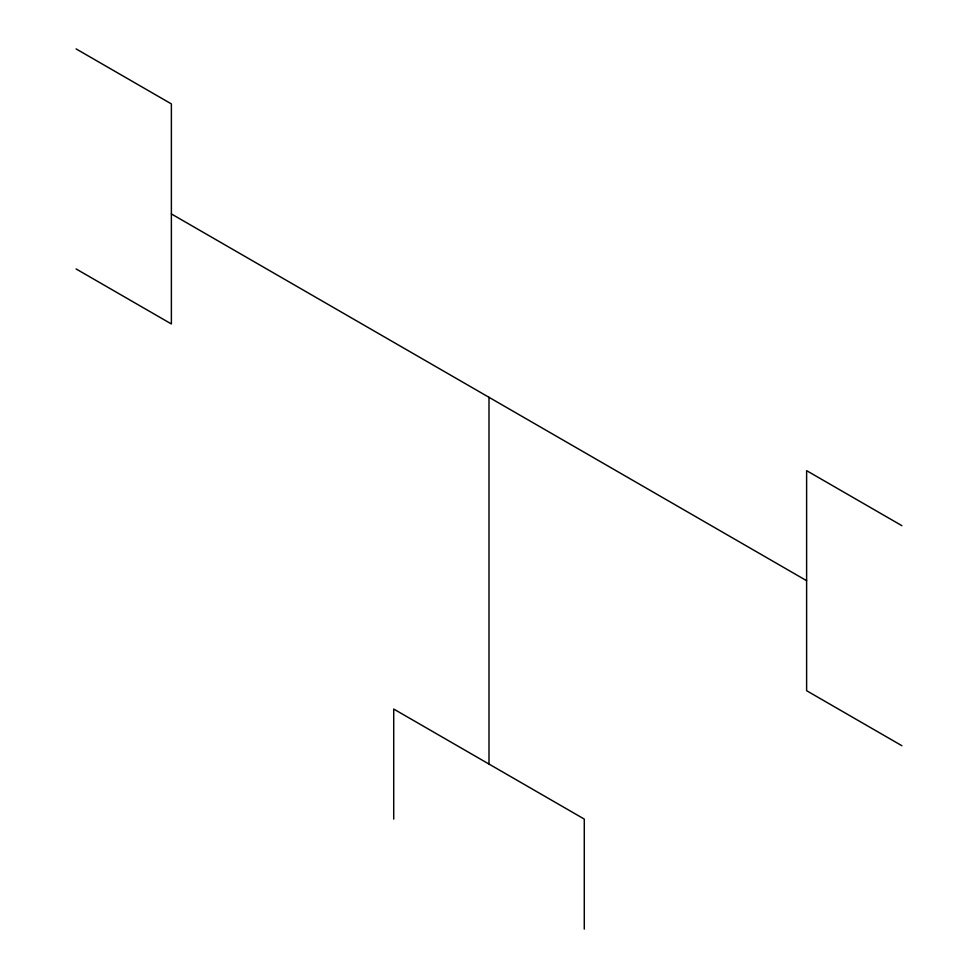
<?xml version="1.0" encoding="UTF-8"?>
<svg xmlns="http://www.w3.org/2000/svg" width="978" height="978" viewBox="0 0 978 978"><rect width="100%" height="100%" fill="white"/><g stroke="black" fill="none" stroke-linecap="round" stroke-linejoin="round"><path stroke-width="1.47" d="M76.101 48.9L171.382 103.912L171.382 323.962L76.101 268.95M901.899 525.675L806.618 470.662L806.618 690.712L901.899 745.725M171.382 213.938L806.618 580.688M584.282 929.1L584.282 819.075L393.718 709.05L393.718 819.075M489 397.312L489 764.062"/></g></svg>
